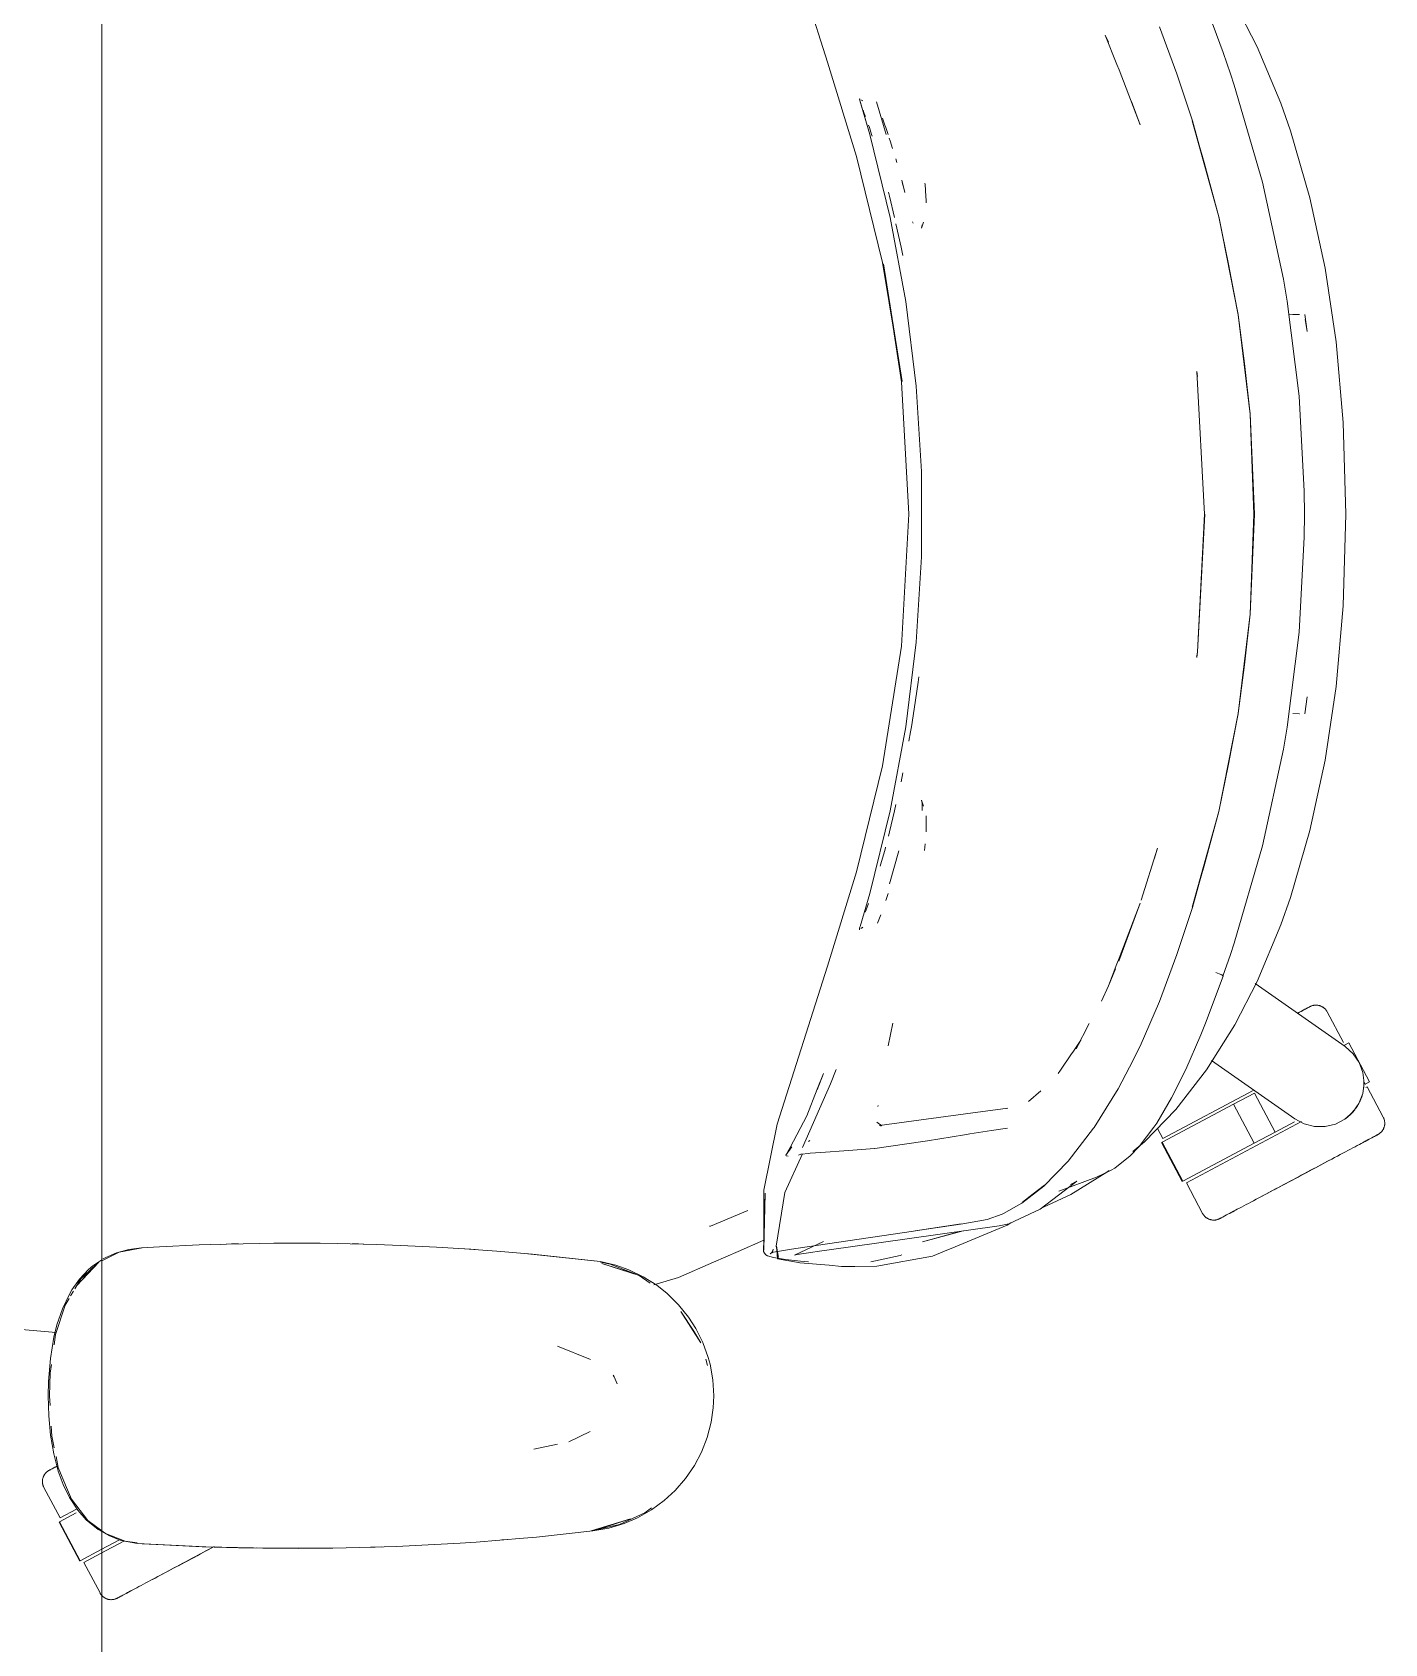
# Model space of a CAD drawing. Header units: millimetres. Extents: x 155927 to 326028, y -36033 to 97293.
# Drawn here: x 202203 to 202633, y 33171 to 33683 of the extents above; entities that cross this region are included whole.
import ezdxf

# ---------------------------------------------------------------- set-up
doc = ezdxf.new("R2010")
doc.units = ezdxf.units.MM
doc.header["$MEASUREMENT"] = 0
doc.layers.add('G-IMPT', color=8, linetype='CONTINUOUS', lineweight=9)
doc.layers.add('I-FURN', color=8, linetype='CONTINUOUS', lineweight=9)

msp = doc.modelspace()

# ---------------------------------------------------------------- linework, layer by layer
at = {"layer": 'G-IMPT'}
for p, q in [((202455.88, 33673.41), (202439.89, 33723.65)), ((202581.55, 33676.5), (202575.95, 33691.57)), ((202592.36, 33678.29), (202585.26, 33692.07)), ((202547.81, 33672.64), (202544.09, 33681.96)), ((202544.09, 33681.96), (202545.08, 33679.72)), ((202566.78, 33669.72), (202561.32, 33684.6)), ((202581.55, 33676.5), (202583.89, 33669.67)), ((202599.87, 33660.32), (202592.36, 33678.29)), ((202465.07, 33643.43), (202455.88, 33673.41)), ((202548.47, 33670.91), (202547.81, 33672.64)), ((202555.19, 33653.46), (202548.47, 33670.91)), ((202566.78, 33669.72), (202571.78, 33654.8)), ((202585.08, 33666.07), (202583.89, 33669.67)), ((202585.08, 33666.07), (202594.02, 33635.24)), ((202466.03, 33661.6), (202466.16, 33661.85)), ((202469.3, 33650.38), (202466.03, 33661.6)), ((202469.3, 33650.38), (202466.18, 33661.2)), ((202466.23, 33660.91), (202466.18, 33661.2)), ((202469.3, 33650.38), (202466.23, 33660.91)), ((202467.12, 33661.06), (202466.51, 33661.45)), ((202467.12, 33661.06), (202466.91, 33661.21)), ((202474.49, 33650.38), (202471.45, 33660.81)), ((202555.19, 33653.46), (202552.46, 33660.89)), ((202599.87, 33660.32), (202602.95, 33651.58)), ((202467.57, 33657.13), (202467.17, 33658.2)), ((202467.92, 33656.16), (202467.57, 33657.13)), ((202473.37, 33655.56), (202474.13, 33653.4)), ((202468.9, 33653.41), (202469.19, 33652.61)), ((202469.92, 33650.38), (202469.19, 33652.61)), ((202475.84, 33624.06), (202469.3, 33650.38)), ((202469.92, 33650.38), (202470.07, 33649.92)), ((202474.38, 33652.68), (202474.13, 33653.4)), ((202474.38, 33652.68), (202475.15, 33650.37)), ((202575.51, 33641.55), (202571.74, 33654.71)), ((202580.17, 33624.3), (202571.74, 33654.71)), ((202580.17, 33624.3), (202571.78, 33654.8)), ((202602.95, 33651.58), (202609.12, 33630.34)), ((202475.53, 33649.24), (202475.78, 33648.46)), ((202475.78, 33648.46), (202476.57, 33645.97)), ((202465.07, 33643.43), (202473.38, 33609.75)), ((202477.56, 33642.67), (202477.89, 33641.55)), ((202575.51, 33641.55), (202580.17, 33624.3)), ((202479.47, 33635.88), (202480.46, 33632.02)), ((202479.47, 33635.88), (202479.86, 33634.35)), ((202486.89, 33634.53), (202486.85, 33635.01)), ((202487.16, 33630.82), (202486.89, 33634.53)), ((202600.69, 33604.45), (202594.02, 33635.24)), ((202475.61, 33630.8), (202475.27, 33632.08)), ((202477.16, 33624.05), (202475.61, 33630.8)), ((202487.16, 33630.82), (202487.26, 33629.45)), ((202487.27, 33628.75), (202487.26, 33629.45)), ((202609.12, 33630.34), (202613.93, 33607.98)), ((202586.34, 33593.18), (202580.13, 33624.42)), ((202580.13, 33624.42), (202586.34, 33593.25)), ((202580.17, 33624.3), (202583.24, 33609.28)), ((202475.84, 33624.06), (202480.78, 33597.4)), ((202479.32, 33614.65), (202477.62, 33622.07)), ((202483.06, 33622.26), (202482.93, 33622.67)), ((202485.73, 33620.66), (202486.42, 33622.61)), ((202485.73, 33620.66), (202485.95, 33621.71)), ((202479.79, 33612.02), (202479.32, 33614.65)), ((202473.38, 33609.75), (202479.64, 33572.01)), ((202479.38, 33571.83), (202473.64, 33609.37)), ((202479.64, 33572.01), (202473.64, 33609.37)), ((202586.34, 33593.18), (202583.24, 33609.28)), ((202601.88, 33597.53), (202600.69, 33604.45)), ((202617.43, 33584.56), (202613.93, 33607.98)), ((202480.78, 33597.4), (202484.07, 33570.48)), ((202605.69, 33567.36), (202601.88, 33597.53)), ((202590.16, 33561.66), (202586.34, 33593.25)), ((202588.29, 33577.7), (202586.34, 33593.18)), ((202590.13, 33561.62), (202586.34, 33593.18)), ((202602.43, 33593.17), (202603.67, 33593.22)), ((202605.76, 33593.29), (202603.67, 33593.22)), ((202605.76, 33593.29), (202605.65, 33593.29)), ((202607.52, 33593.26), (202608.17, 33587.85)), ((202607.61, 33591.61), (202608.17, 33587.85)), ((202619.69, 33558.99), (202617.43, 33584.56)), ((202573.12, 33575.12), (202573.17, 33574.88)), ((202575.67, 33529.85), (202573.17, 33575.19)), ((202573.17, 33575.19), (202573.4, 33573.57)), ((202573.4, 33573.57), (202573.17, 33574.88)), ((202588.29, 33577.7), (202590.13, 33561.62)), ((202479.38, 33571.83), (202481.73, 33529.85)), ((202485.73, 33543.41), (202484.07, 33570.48)), ((202607.3, 33537.16), (202605.69, 33567.36)), ((202590.13, 33561.62), (202590.8, 33546.73)), ((202590.13, 33561.62), (202591.27, 33529.85)), ((202591.5, 33529.85), (202590.16, 33561.66)), ((202620.54, 33529.85), (202619.69, 33558.99)), ((202485.73, 33516.29), (202485.73, 33543.41)), ((202590.8, 33546.73), (202591.27, 33529.85)), ((202607.3, 33537.16), (202607.4, 33529.85)), ((202479.38, 33487.86), (202481.73, 33529.85)), ((202575.73, 33529.85), (202573.4, 33486.12)), ((202575.67, 33529.85), (202573.4, 33486.12)), ((202590.13, 33498.07), (202591.27, 33529.85)), ((202590.16, 33498.03), (202591.5, 33529.85)), ((202590.8, 33512.96), (202591.27, 33529.85)), ((202607.3, 33522.53), (202607.4, 33529.85)), ((202619.69, 33500.7), (202620.54, 33529.85)), ((202607.3, 33522.53), (202605.69, 33492.33)), ((202485.73, 33516.29), (202484.07, 33489.21)), ((202590.8, 33512.96), (202590.13, 33498.07)), ((202590.13, 33498.07), (202586.34, 33466.52)), ((202590.16, 33498.03), (202586.34, 33466.44)), ((202590.13, 33498.07), (202588.29, 33481.99)), ((202617.43, 33475.13), (202619.69, 33500.7)), ((202605.69, 33492.33), (202601.88, 33462.16)), ((202473.38, 33449.94), (202479.38, 33487.86)), ((202480.78, 33462.3), (202484.07, 33489.21)), ((202573.4, 33486.12), (202573.14, 33484.34)), ((202573.4, 33486.12), (202573.17, 33484.81)), ((202573.12, 33484.57), (202573.17, 33484.81)), ((202586.34, 33466.52), (202588.29, 33481.99)), ((202483.4, 33467.92), (202484.69, 33476.45)), ((202484.69, 33476.45), (202484.87, 33478.11)), ((202607.52, 33466.43), (202608.17, 33471.85)), ((202613.93, 33451.71), (202617.43, 33475.13)), ((202483.4, 33467.92), (202482.55, 33462.3)), ((202580.17, 33435.39), (202586.34, 33466.52)), ((202580.17, 33435.39), (202586.34, 33466.44)), ((202586.34, 33466.52), (202583.24, 33450.41)), ((202603.67, 33466.47), (202605.76, 33466.4)), ((202605.76, 33466.4), (202605.65, 33466.4)), ((202475.84, 33435.63), (202480.78, 33462.3)), ((202481.75, 33457.77), (202482.3, 33460.67)), ((202482.55, 33462.3), (202482.3, 33460.67)), ((202601.88, 33462.16), (202600.69, 33455.24)), ((202580.17, 33435.39), (202583.24, 33450.41)), ((202594.02, 33424.45), (202600.69, 33455.24)), ((202609.12, 33429.35), (202613.93, 33451.71)), ((202473.38, 33449.94), (202465.07, 33416.26)), ((202479.82, 33447.66), (202479.28, 33444.85)), ((202475.84, 33435.63), (202469.3, 33409.31)), ((202475.61, 33428.89), (202477.16, 33435.64)), ((202477.62, 33437.62), (202477.16, 33435.64)), ((202485.95, 33437.99), (202485.73, 33439.03)), ((202485.73, 33439.03), (202486.42, 33437.08)), ((202485.95, 33437.99), (202485.98, 33435.68)), ((202485.99, 33435.82), (202485.98, 33435.68)), ((202580.17, 33435.39), (202571.74, 33404.98)), ((202580.17, 33435.39), (202571.78, 33404.89)), ((202575.51, 33418.14), (202580.17, 33435.39)), ((202487.27, 33433.98), (202487.18, 33428.92)), ((202487.18, 33428.92), (202487.26, 33431.19)), ((202487.27, 33433.98), (202487.26, 33431.19)), ((202475.61, 33428.89), (202475.28, 33427.6)), ((202486.87, 33425.13), (202486.65, 33423.03)), ((202602.95, 33408.11), (202609.12, 33429.35)), ((202473.99, 33422.73), (202472.88, 33418.74)), ((202473.99, 33422.73), (202474.31, 33423.87)), ((202474.31, 33423.87), (202474.36, 33424.05)), ((202475.58, 33412.41), (202478.51, 33422.88)), ((202560.72, 33423.7), (202555.46, 33407.22)), ((202560.72, 33423.7), (202559.64, 33420.27)), ((202594.02, 33424.45), (202585.08, 33393.62)), ((202455.88, 33386.29), (202465.07, 33416.26)), ((202472.88, 33418.74), (202472.67, 33418.05)), ((202575.51, 33418.14), (202571.74, 33404.98)), ((202469.3, 33409.31), (202466.22, 33398.88)), ((202475.14, 33409.32), (202474.41, 33407.1)), ((202468.14, 33404.11), (202467.89, 33403.45)), ((202468.14, 33404.11), (202468.88, 33406.21)), ((202555.19, 33406.23), (202548.37, 33387.82)), ((202555.19, 33406.23), (202548.47, 33388.78)), ((202571.78, 33404.89), (202566.78, 33389.97)), ((202602.95, 33408.11), (202599.87, 33399.37)), ((202472.42, 33401.56), (202471.81, 33399.9)), ((202472.42, 33401.56), (202472.8, 33402.57)), ((202599.87, 33399.37), (202592.36, 33381.4)), ((202466.03, 33398.09), (202466.08, 33398.31)), ((202466.11, 33397.85), (202466.03, 33398.09)), ((202466.08, 33398.31), (202466.16, 33398.61)), ((202466.16, 33398.61), (202466.22, 33398.88)), ((202467.12, 33398.63), (202466.51, 33398.24)), ((202467.12, 33398.63), (202466.91, 33398.48)), ((202548.47, 33388.78), (202547.81, 33387.05)), ((202561.32, 33375.09), (202566.78, 33389.97)), ((202581.48, 33383.08), (202583.89, 33390.02)), ((202585.08, 33393.62), (202583.89, 33390.02)), ((202455.88, 33386.29), (202439.89, 33336.04)), ((202545.08, 33379.97), (202547.81, 33387.05)), ((202545.08, 33379.97), (202547.39, 33385.42)), ((202580.25, 33383.87), (202579.19, 33384.29)), ((202579.19, 33384.29), (202579.79, 33384.07)), ((202580.25, 33383.87), (202579.79, 33384.07)), ((202580.25, 33383.87), (202580.9, 33383.59)), ((202580.25, 33383.87), (202581.08, 33383.49)), ((202542.89, 33375.13), (202545.08, 33379.97)), ((202575.95, 33368.12), (202581.52, 33383.09)), ((202580.9, 33383.59), (202581.08, 33383.49)), ((202581.48, 33383.22), (202581.08, 33383.49)), ((202581.08, 33383.49), (202581.47, 33383.26)), ((202581.48, 33383.22), (202581.47, 33383.26)), ((202581.52, 33383.09), (202581.48, 33383.22)), ((202581.48, 33383.22), (202581.48, 33383.08)), ((202585.26, 33367.62), (202592.36, 33381.4)), ((202561.32, 33375.09), (202555.14, 33360.87)), ((202476.61, 33368.17), (202475.19, 33360.92)), ((202539.02, 33368.08), (202534.83, 33359.98)), ((202569.69, 33353.48), (202574.47, 33364.44)), ((202574.47, 33364.44), (202575.95, 33368.12)), ((202576.29, 33353.33), (202585.26, 33367.62)), ((202533.38, 33358.42), (202529.89, 33353.28)), ((202533.78, 33359), (202533.38, 33358.42)), ((202536.33, 33362.75), (202533.78, 33359)), ((202536.33, 33362.75), (202534.83, 33359.98)), ((202551.75, 33354.14), (202555.14, 33360.87)), ((202458.61, 33353.45), (202456.87, 33348.87)), ((202529.89, 33353.28), (202529.14, 33352.18)), ((202551.75, 33354.14), (202548.18, 33347.35)), ((202569.69, 33353.48), (202565.17, 33344.43)), ((202569.47, 33353.04), (202565.17, 33344.43)), ((202569.69, 33353.48), (202565.47, 33345.03)), ((202576.29, 33353.33), (202566.48, 33340.73)), ((202569.47, 33353.04), (202569.69, 33353.48)), ((202456.87, 33348.87), (202447.95, 33328.71)), ((202452.57, 33347.23), (202454.59, 33352.13)), ((202454.59, 33352.13), (202452.57, 33347.02)), ((202452.57, 33347.02), (202453.97, 33350.56)), ((202449.32, 33338.76), (202452.57, 33347.23)), ((202523.61, 33346.65), (202519.71, 33343.31)), ((202544.41, 33341.12), (202548.18, 33347.35)), ((202565.17, 33344.43), (202560.43, 33336.43)), ((202565.17, 33344.43), (202565.47, 33345.03)), ((202449.32, 33338.76), (202444.04, 33328.65)), ((202471.93, 33341.7), (202471.97, 33342.05)), ((202499.76, 33339.37), (202472.43, 33335.64)), ((202499.76, 33339.37), (202513.12, 33341.15)), ((202513.12, 33341.15), (202512.64, 33341.01)), ((202544.41, 33341.12), (202540.53, 33335.02)), ((202556.53, 33330.43), (202566.48, 33340.73)), ((202439.89, 33336.04), (202435.7, 33315.09)), ((202471.57, 33336.75), (202473.14, 33335.51)), ((202472.43, 33335.64), (202472.69, 33335.59)), ((202472.92, 33335.55), (202472.69, 33335.59)), ((202487.68, 33330.83), (202499.45, 33332.69)), ((202501.11, 33332.96), (202499.45, 33332.69)), ((202507.95, 33334.02), (202501.11, 33332.96)), ((202507.95, 33334.02), (202513.02, 33334.76)), ((202532.34, 33324.33), (202540.36, 33334.77)), ((202540.36, 33334.77), (202540.53, 33335.02)), ((202554.86, 33329.01), (202559.57, 33335.14)), ((202559.57, 33335.14), (202560.43, 33336.43)), ((202442.69, 33326.2), (202444.53, 33328.9)), ((202442.69, 33326.2), (202444.04, 33328.65)), ((202450.32, 33330.88), (202449.89, 33330.61)), ((202453.75, 33327.11), (202462.59, 33327.74)), ((202470.83, 33328.36), (202462.59, 33327.74)), ((202470.91, 33328.37), (202470.83, 33328.36)), ((202470.91, 33328.37), (202486.13, 33330.58)), ((202486.13, 33330.58), (202487.68, 33330.83)), ((202554.86, 33329.01), (202551.96, 33325.99)), ((202552.85, 33327.43), (202556.53, 33330.43)), ((202442.33, 33314.39), (202447.91, 33326.68)), ((202442.69, 33326.2), (202442.66, 33326.36)), ((202442.72, 33326.07), (202442.69, 33326.2)), ((202443.41, 33325.92), (202442.72, 33326.07)), ((202446.67, 33326.23), (202447.44, 33326.51)), ((202447.51, 33326.53), (202447.44, 33326.51)), ((202449.97, 33326.81), (202447.51, 33326.53)), ((202449.97, 33326.81), (202450.34, 33326.86)), ((202453.75, 33327.11), (202450.34, 33326.86)), ((202524.61, 33316.43), (202532.34, 33324.33)), ((202547.1, 33322.13), (202551.96, 33325.99)), ((202535.05, 33317.99), (202523.39, 33309.07)), ((202529.39, 33314.76), (202541.3, 33319.27)), ((202535.05, 33317.99), (202533.09, 33316.87)), ((202544.6, 33320.82), (202533.16, 33313.7)), ((202543.52, 33320.34), (202541.3, 33319.27)), ((202545.96, 33321.51), (202543.52, 33320.34)), ((202544.6, 33320.82), (202545.37, 33321.32)), ((202545.96, 33321.51), (202547.1, 33322.13)), ((202436.14, 33314.2), (202435.56, 33295.76)), ((202435.7, 33315.09), (202435.66, 33296.22)), ((202436.14, 33314.2), (202435.66, 33296.22)), ((202442.33, 33314.39), (202439.61, 33297.34)), ((202524.61, 33316.43), (202517.64, 33311.01)), ((202517.87, 33311.34), (202524.82, 33316.74)), ((202517.87, 33311.34), (202521.24, 33313.93)), ((202524.82, 33316.74), (202521.24, 33313.93)), ((202533.16, 33313.7), (202524.53, 33309.72)), ((202430.56, 33308.66), (202418.7, 33303.73)), ((202511.38, 33307.51), (202506.59, 33305.76)), ((202511.38, 33307.51), (202511.81, 33307.72)), ((202517.64, 33311.01), (202511.81, 33307.72)), ((202523.39, 33309.07), (202516.82, 33306.01)), ((202418.43, 33303.63), (202418.7, 33303.73)), ((202483.16, 33302.06), (202452.28, 33297.51)), ((202463.25, 33297.12), (202510.46, 33303.79)), ((202483.16, 33302.06), (202498.35, 33304.39)), ((202483.76, 33302.16), (202498.92, 33304.46)), ((202483.76, 33302.16), (202498.35, 33304.39)), ((202486.04, 33298.67), (202498.99, 33302.17)), ((202486.04, 33298.67), (202497.93, 33302.02)), ((202512.9, 33303.95), (202496.45, 33297.16)), ((202506.59, 33305.76), (202498.92, 33304.46)), ((202510.46, 33303.79), (202513.45, 33304.44)), ((202514.07, 33304.73), (202512.9, 33303.95)), ((202516.82, 33306.01), (202513.45, 33304.44)), ((202230.96, 33295.44), (202238.31, 33296.81)), ((202238.08, 33296.81), (202234.07, 33296.31)), ((202243.75, 33297.09), (202238.08, 33296.81)), ((202243.75, 33297.09), (202256.31, 33297.71)), ((202259.85, 33297.83), (202256.31, 33297.71)), ((202275.52, 33298.21), (202259.85, 33297.83)), ((202263.25, 33297.89), (202266.58, 33298.03)), ((202268.8, 33298.04), (202266.58, 33298.03)), ((202275.52, 33298.21), (202280.03, 33298.26)), ((202280.03, 33298.26), (202294.75, 33298.26)), ((202300.22, 33298.18), (202294.75, 33298.26)), ((202300.22, 33298.18), (202312.52, 33297.89)), ((202306.99, 33298.05), (202304.92, 33298.05)), ((202308.65, 33297.97), (202306.99, 33298.05)), ((202320.4, 33297.59), (202312.52, 33297.89)), ((202320.4, 33297.59), (202331.71, 33297.06)), ((202340.58, 33296.49), (202331.71, 33297.06)), ((202427.49, 33295.63), (202435.66, 33299.19)), ((202440.3, 33293.76), (202439.61, 33297.34)), ((202440.3, 33293.76), (202439.68, 33297.3)), ((202439.68, 33297.3), (202440.06, 33293.35)), ((202452.28, 33297.51), (202444.43, 33296.4)), ((202454.59, 33298.85), (202445.4, 33294.49)), ((202463.25, 33297.12), (202452.58, 33295.68)), ((202496.45, 33297.16), (202493.08, 33295.77)), ((202217.56, 33284.84), (202224.47, 33292.23)), ((202218.76, 33286.93), (202224.47, 33292.23)), ((202224.47, 33292.23), (202222.05, 33290)), ((202225.43, 33293.01), (202222.57, 33291.05)), ((202226.7, 33293.34), (202225.43, 33292.71)), ((202225.79, 33293.26), (202230.12, 33295.24)), ((202226.7, 33293.34), (202230.96, 33295.44)), ((202234.07, 33296.31), (202230.12, 33295.24)), ((202340.58, 33296.49), (202350.87, 33295.77)), ((202342.62, 33296.36), (202340.72, 33296.45)), ((202342.62, 33296.36), (202344.04, 33296.22)), ((202362.26, 33294.78), (202350.87, 33295.77)), ((202383.7, 33292.43), (202360.75, 33294.88)), ((202360.75, 33294.88), (202380.88, 33292.76)), ((202383.7, 33292.43), (202362.26, 33294.78)), ((202383.7, 33292.43), (202380.88, 33292.76)), ((202383.7, 33292.43), (202388.66, 33291.27)), ((202383.78, 33292.21), (202386.83, 33291.63)), ((202396.05, 33288.03), (202384.2, 33291.84)), ((202393.35, 33288.93), (202384.2, 33291.84)), ((202386.83, 33291.63), (202395.01, 33288.43)), ((202408.54, 33287.35), (202419.66, 33292.21)), ((202419.66, 33292.21), (202427.49, 33295.63)), ((202435.53, 33295.64), (202435.72, 33296.5)), ((202435.53, 33295.64), (202435.92, 33295.07)), ((202435.56, 33295.76), (202435.66, 33296.22)), ((202435.66, 33296.22), (202435.69, 33296.39)), ((202435.72, 33296.5), (202435.69, 33296.39)), ((202436.3, 33294.57), (202435.92, 33295.07)), ((202436.3, 33294.57), (202436.83, 33294.25)), ((202438.7, 33293.7), (202436.83, 33294.25)), ((202438.78, 33295.46), (202437.68, 33294.9)), ((202438.19, 33295.29), (202437.68, 33294.9)), ((202438.16, 33295.29), (202444.43, 33296.4)), ((202438.78, 33295.46), (202438.16, 33295.29)), ((202438.51, 33295.83), (202438.19, 33295.29)), ((202438.51, 33295.83), (202438.59, 33296.33)), ((202441.97, 33293.17), (202438.7, 33293.7)), ((202442.39, 33292.91), (202440.06, 33293.35)), ((202441.97, 33293.17), (202442.59, 33293.09)), ((202442.39, 33292.91), (202446.64, 33292.1)), ((202447.28, 33292.57), (202442.59, 33293.09)), ((202445.4, 33294.49), (202446.26, 33294.63)), ((202446.26, 33294.63), (202451.29, 33295.46)), ((202447.11, 33292.05), (202446.64, 33292.1)), ((202456.43, 33291.25), (202447.11, 33292.05)), ((202447.28, 33292.57), (202449.87, 33292.36)), ((202451.29, 33295.46), (202452.58, 33295.68)), ((202469.66, 33292.35), (202478.97, 33294.39)), ((202471.52, 33290.94), (202489.22, 33294.17)), ((202478.97, 33294.39), (202479.54, 33294.54)), ((202489.22, 33294.17), (202493.08, 33295.77)), ((202218.39, 33286.87), (202215.94, 33283.42)), ((202216.87, 33283.78), (202218.76, 33286.93)), ((202221.25, 33289.92), (202218.39, 33286.87)), ((202219.47, 33287.03), (202222.05, 33290)), ((202221.25, 33289.92), (202222.57, 33291.05)), ((202392.8, 33289.82), (202388.66, 33291.27)), ((202397.38, 33287.63), (202392.8, 33289.82)), ((202396.05, 33288.03), (202393.35, 33288.93)), ((202396.05, 33288.03), (202399.63, 33285.61)), ((202397.38, 33287.63), (202401.7, 33284.9)), ((202408.54, 33287.35), (202400.72, 33285.09)), ((202456.43, 33291.25), (202460.39, 33290.91)), ((202460.39, 33290.91), (202464.56, 33290.91)), ((202471.52, 33290.94), (202464.56, 33290.91)), ((202212.93, 33277.41), (202215.14, 33282.05)), ((202215.14, 33282.05), (202215.94, 33283.42)), ((202215.54, 33281.55), (202216.4, 33282.99)), ((202217.56, 33284.84), (202218.84, 33286.31)), ((202405.01, 33282.28), (202401.7, 33284.9)), ((202408.61, 33278.73), (202405.01, 33282.28)), ((202210.76, 33269.23), (202213.79, 33278.63)), ((202211.19, 33272.32), (202212.93, 33277.41)), ((202213.79, 33278.63), (202215.04, 33280.72)), ((202408.61, 33278.73), (202411.8, 33274.76)), ((202415.66, 33266.6), (202409.34, 33276.55)), ((202413.5, 33270.28), (202409.34, 33276.55)), ((202210.9, 33269.86), (202195.02, 33271.3)), ((202211.19, 33272.32), (202210.21, 33268.39)), ((202414.07, 33271.21), (202411.8, 33274.76)), ((202416.31, 33266.7), (202414.07, 33271.21)), ((202210.21, 33268.39), (202209.1, 33261.63)), ((202210.3, 33265.94), (202210.76, 33269.23)), ((202415.66, 33266.6), (202413.5, 33270.28)), ((202416.31, 33266.7), (202418.02, 33261.93)), ((202208.52, 33254.32), (202209.1, 33261.63)), ((202370.18, 33265.53), (202380.61, 33261.38)), ((202417.22, 33261.49), (202417.84, 33259.46)), ((202418.59, 33259.8), (202418.02, 33261.93)), ((202209.04, 33256.98), (202208.81, 33249.81)), ((202209.04, 33256.98), (202209.43, 33259.76)), ((202388.13, 33255.86), (202387.84, 33256.31)), ((202389.15, 33253.64), (202388.13, 33255.86)), ((202419.47, 33254.85), (202418.59, 33259.8)), ((202208.52, 33254.32), (202208.43, 33249.81)), ((202419.76, 33249.81), (202419.47, 33254.85)), ((202208.43, 33249.81), (202208.61, 33243.47)), ((202209, 33246.7), (202208.81, 33249.81)), ((202418.94, 33241.45), (202419.59, 33245.96)), ((202419.76, 33249.81), (202419.59, 33245.96)), ((202209.18, 33237.32), (202208.61, 33243.47)), ((202418.94, 33241.45), (202417.68, 33236.58)), ((202209.18, 33237.32), (202210.18, 33231.39)), ((202209.59, 33236.98), (202209.4, 33240.19)), ((202210.36, 33233.23), (202209.59, 33236.98)), ((202380.51, 33238.43), (202373.73, 33235.17)), ((202415.85, 33231.87), (202417.68, 33236.58)), ((202211.61, 33225.91), (202210.18, 33231.39)), ((202211.63, 33227.02), (202210.92, 33230.49)), ((202362.68, 33232.83), (202370.12, 33234.4)), ((202413.66, 33227.71), (202415.85, 33231.87)), ((202211.61, 33225.91), (202213.19, 33221.58)), ((202211.63, 33227.02), (202213.96, 33221.4)), ((202413.66, 33227.71), (202410.83, 33223.54)), ((202215.18, 33217.5), (202213.19, 33221.58)), ((202215.8, 33217.01), (202213.96, 33221.4)), ((202410.83, 33223.54), (202407.5, 33219.71)), ((202215.18, 33217.5), (202217.83, 33213.45)), ((202221.02, 33210.22), (202215.8, 33217.01)), ((202404.07, 33216.54), (202399.98, 33213.54)), ((202404.07, 33216.54), (202407.5, 33219.71)), ((202217.83, 33213.45), (202220.5, 33210.42)), ((202224.24, 33207.34), (202220.5, 33210.42)), ((202225.43, 33206.95), (202221.02, 33210.22)), ((202380.88, 33206.86), (202393.35, 33210.69)), ((202393.35, 33210.69), (202384.2, 33207.78)), ((202389.85, 33208.9), (202397.92, 33212.64)), ((202395.54, 33211.03), (202391.3, 33209.22)), ((202395.54, 33211.03), (202399.98, 33213.54)), ((202400.03, 33214.24), (202397.92, 33212.64)), ((202225.43, 33206.66), (202224.24, 33207.34)), ((202226.64, 33206.05), (202225.43, 33206.95)), ((202227.67, 33205.38), (202225.43, 33206.66)), ((202232.84, 33203.64), (202226.64, 33206.05)), ((202227.67, 33205.38), (202231.31, 33203.99)), ((202344.28, 33203.36), (202359.34, 33204.61)), ((202359.34, 33204.61), (202363.47, 33204.95)), ((202363.47, 33204.95), (202381.4, 33206.86)), ((202380.88, 33206.86), (202384.2, 33207.78)), ((202381.4, 33206.86), (202386.44, 33207.75)), ((202389.85, 33208.9), (202381.45, 33206.99)), ((202391.3, 33209.22), (202386.44, 33207.75)), ((202232.66, 33203.62), (202231.31, 33203.99)), ((202232.66, 33203.62), (202235.05, 33203.18)), ((202232.84, 33203.64), (202236.68, 33203.06)), ((202236.7, 33202.92), (202235.05, 33203.18)), ((202257.28, 33201.87), (202236.7, 33202.92)), ((202258.48, 33201.84), (202236.7, 33202.92)), ((202236.7, 33202.92), (202238.31, 33202.81)), ((202258.48, 33201.84), (202238.31, 33202.81)), ((202278.67, 33201.37), (202257.28, 33201.87)), ((202268.84, 33201.53), (202257.28, 33201.87)), ((202257.28, 33201.87), (202258.48, 33201.84)), ((202278.67, 33201.37), (202258.48, 33201.84)), ((202298.86, 33201.42), (202268.84, 33201.53)), ((202278.67, 33201.37), (202268.84, 33201.53)), ((202268.84, 33201.53), (202288.06, 33201.33)), ((202276.63, 33201.39), (202274.72, 33201.46)), ((202278.67, 33201.41), (202276.63, 33201.39)), ((202298.86, 33201.42), (202278.67, 33201.37)), ((202298.86, 33201.42), (202288.06, 33201.33)), ((202298.86, 33201.42), (202307.27, 33201.58)), ((202319.03, 33201.97), (202307.27, 33201.58)), ((202312.21, 33201.72), (202310.72, 33201.71)), ((202314.15, 33201.83), (202312.21, 33201.72)), ((202319.03, 33201.97), (202325.06, 33202.22)), ((202339.2, 33203.03), (202325.06, 33202.22)), ((202344.28, 33203.36), (202339.2, 33203.03)), ((202352.47, 33204.01), (202354.14, 33204.18))]:
    msp.add_line(p, q, dxfattribs=at)
at = {"layer": 'I-FURN'}
for p, q in [((202225.43, 32807.61), (202225.43, 34207.61)), ((202225.43, 34207.61), (202225.43, 32807.61)), ((202591.73, 33380.72), (202620.32, 33360.71)), ((202609.05, 33373.38), (202608.95, 33373.32)), ((202609, 33373.35), (202609.08, 33373.39)), ((202609.11, 33373.41), (202609.05, 33373.38)), ((202609.08, 33373.39), (202609.12, 33373.42)), ((202609.13, 33373.42), (202609.11, 33373.41)), ((202609.12, 33373.42), (202609.13, 33373.42)), ((202609.13, 33373.42), (202609.27, 33373.49)), ((202609.27, 33373.49), (202609.42, 33373.56)), ((202609.42, 33373.56), (202609.57, 33373.62)), ((202609.57, 33373.62), (202609.72, 33373.68)), ((202609.72, 33373.68), (202609.87, 33373.72)), ((202609.87, 33373.72), (202610.03, 33373.77)), ((202610.03, 33373.77), (202610.19, 33373.8)), ((202610.19, 33373.8), (202610.35, 33373.83)), ((202610.35, 33373.83), (202610.5, 33373.86)), ((202610.5, 33373.86), (202610.66, 33373.88)), ((202610.66, 33373.88), (202610.83, 33373.89)), ((202610.83, 33373.89), (202610.99, 33373.89)), ((202610.99, 33373.89), (202611.15, 33373.89)), ((202611.15, 33373.89), (202611.31, 33373.88)), ((202611.31, 33373.88), (202611.47, 33373.87)), ((202611.47, 33373.87), (202611.63, 33373.85)), ((202611.63, 33373.85), (202611.79, 33373.82)), ((202611.79, 33373.82), (202611.95, 33373.78)), ((202611.95, 33373.78), (202612.1, 33373.74)), ((202612.1, 33373.74), (202612.26, 33373.7)), ((202612.26, 33373.7), (202612.41, 33373.64)), ((202612.41, 33373.64), (202612.56, 33373.59)), ((202612.56, 33373.59), (202612.71, 33373.52)), ((202612.71, 33373.52), (202612.85, 33373.45)), ((202612.85, 33373.45), (202612.99, 33373.38)), ((202612.99, 33373.38), (202613.13, 33373.29)), ((202605, 33371.22), (202605.53, 33371.51)), ((202605.81, 33371.65), (202605.29, 33371.38)), ((202605.53, 33371.51), (202606.03, 33371.77)), ((202606.29, 33371.91), (202605.81, 33371.65)), ((202606.03, 33371.77), (202606.5, 33372.02)), ((202606.74, 33372.15), (202606.29, 33371.91)), ((202606.5, 33372.02), (202606.93, 33372.25)), ((202607.15, 33372.36), (202606.74, 33372.15)), ((202606.93, 33372.25), (202607.32, 33372.46)), ((202607.52, 33372.56), (202607.15, 33372.36)), ((202607.32, 33372.46), (202607.68, 33372.65)), ((202607.85, 33372.74), (202607.52, 33372.56)), ((202607.68, 33372.65), (202608, 33372.82)), ((202608.15, 33372.9), (202607.85, 33372.74)), ((202608, 33372.82), (202608.27, 33372.96)), ((202608.41, 33373.04), (202608.15, 33372.9)), ((202608.27, 33372.96), (202608.52, 33373.09)), ((202608.63, 33373.15), (202608.41, 33373.04)), ((202608.52, 33373.09), (202608.72, 33373.2)), ((202608.81, 33373.25), (202608.63, 33373.15)), ((202608.72, 33373.2), (202608.88, 33373.29)), ((202608.95, 33373.32), (202608.81, 33373.25)), ((202608.88, 33373.29), (202609, 33373.35)), ((202613.13, 33373.29), (202613.27, 33373.21)), ((202613.27, 33373.21), (202613.4, 33373.11)), ((202613.4, 33373.11), (202613.53, 33373.02)), ((202613.53, 33373.02), (202613.65, 33372.91)), ((202613.65, 33372.91), (202613.77, 33372.81)), ((202613.77, 33372.81), (202613.89, 33372.69)), ((202613.89, 33372.69), (202614, 33372.58)), ((202614, 33372.58), (202614.11, 33372.46)), ((202614.11, 33372.46), (202614.21, 33372.33)), ((202614.21, 33372.33), (202614.3, 33372.2)), ((202614.3, 33372.2), (202614.39, 33372.07)), ((202614.39, 33372.07), (202614.48, 33371.93)), ((202614.48, 33371.93), (202614.56, 33371.79)), ((202614.56, 33371.79), (202614.58, 33371.75)), ((202619.73, 33362.07), (202614.58, 33371.75)), ((202620.09, 33361.12), (202621.48, 33361.86)), ((202620.17, 33361.17), (202620.09, 33361.12)), ((202620.32, 33360.71), (202622.83, 33358.45)), ((202628.05, 33349.5), (202621.48, 33361.86)), ((202622.83, 33358.45), (202624.73, 33355.66)), ((202604.27, 33337.78), (202577.84, 33356.29)), ((202624.73, 33355.66), (202625.9, 33352.5)), ((202626.29, 33349.15), (202625.86, 33345.8)), ((202625.9, 33352.5), (202626.29, 33349.15)), ((202626.26, 33349.52), (202626.66, 33348.76)), ((202628.05, 33349.5), (202626.66, 33348.76)), ((202626.66, 33348.76), (202626.74, 33348.81)), ((202626.87, 33347.74), (202627.24, 33347.94)), ((202632.39, 33338.25), (202627.24, 33347.94)), ((202562.34, 33331.55), (202591.03, 33346.81)), ((202584.86, 33342.4), (202591.5, 33345.93)), ((202598.08, 33333.57), (202591.5, 33345.93)), ((202624.64, 33342.66), (202622.71, 33339.89)), ((202625.86, 33345.8), (202624.64, 33342.66)), ((202562.15, 33330.32), (202584.86, 33342.4)), ((202591.44, 33330.03), (202584.86, 33342.4)), ((202607.25, 33336.19), (202604.27, 33337.78)), ((202620.17, 33337.67), (202617.17, 33336.13)), ((202622.71, 33339.89), (202620.17, 33337.67)), ((202620.45, 33337.88), (202621.87, 33339.03)), ((202621.87, 33339.03), (202624.16, 33341.82)), ((202632.39, 33338.25), (202632.46, 33338.11)), ((202632.46, 33338.11), (202632.53, 33337.96)), ((202632.53, 33337.96), (202632.59, 33337.81)), ((202632.59, 33337.81), (202632.65, 33337.66)), ((202632.65, 33337.66), (202632.7, 33337.51)), ((202560.66, 33334.71), (202562.34, 33331.55)), ((202569.85, 33317.42), (202606.46, 33336.89)), ((202598.08, 33333.57), (202591.44, 33330.03)), ((202604.21, 33336.83), (202598.08, 33333.57)), ((202610.52, 33335.36), (202607.25, 33336.19)), ((202613.89, 33335.34), (202610.52, 33335.36)), ((202617.17, 33336.13), (202613.89, 33335.34)), ((202630, 33332.42), (202629.75, 33332.28)), ((202629.87, 33332.35), (202630.11, 33332.48)), ((202630.22, 33332.54), (202630, 33332.42)), ((202630.11, 33332.48), (202630.31, 33332.58)), ((202630.4, 33332.63), (202630.22, 33332.54)), ((202630.31, 33332.58), (202630.47, 33332.67)), ((202630.54, 33332.71), (202630.4, 33332.63)), ((202630.47, 33332.67), (202630.6, 33332.73)), ((202630.64, 33332.76), (202630.54, 33332.71)), ((202630.6, 33332.73), (202630.68, 33332.78)), ((202630.71, 33332.79), (202630.64, 33332.76)), ((202630.68, 33332.78), (202630.72, 33332.8)), ((202630.73, 33332.8), (202630.71, 33332.79)), ((202630.72, 33332.8), (202630.73, 33332.8)), ((202630.76, 33332.82), (202630.73, 33332.8)), ((202630.9, 33332.9), (202630.76, 33332.82)), ((202631.04, 33332.99), (202630.9, 33332.9)), ((202631.17, 33333.08), (202631.04, 33332.99)), ((202631.3, 33333.18), (202631.17, 33333.08)), ((202631.43, 33333.28), (202631.3, 33333.18)), ((202631.55, 33333.38), (202631.43, 33333.28)), ((202631.67, 33333.5), (202631.55, 33333.38)), ((202631.78, 33333.61), (202631.67, 33333.5)), ((202631.89, 33333.73), (202631.78, 33333.61)), ((202631.99, 33333.86), (202631.89, 33333.73)), ((202632.09, 33333.98), (202631.99, 33333.86)), ((202632.18, 33334.12), (202632.09, 33333.98)), ((202632.27, 33334.25), (202632.18, 33334.12)), ((202632.35, 33334.39), (202632.27, 33334.25)), ((202632.42, 33334.53), (202632.35, 33334.39)), ((202632.49, 33334.68), (202632.42, 33334.53)), ((202632.56, 33334.83), (202632.49, 33334.68)), ((202632.62, 33334.98), (202632.56, 33334.83)), ((202632.67, 33335.13), (202632.62, 33334.98)), ((202632.72, 33335.28), (202632.67, 33335.13)), ((202632.7, 33337.51), (202632.74, 33337.35)), ((202632.76, 33335.44), (202632.72, 33335.28)), ((202632.74, 33337.35), (202632.78, 33337.2)), ((202632.79, 33335.6), (202632.76, 33335.44)), ((202632.78, 33337.2), (202632.81, 33337.04)), ((202632.82, 33335.75), (202632.79, 33335.6)), ((202632.81, 33337.04), (202632.83, 33336.88)), ((202632.84, 33335.91), (202632.82, 33335.75)), ((202632.83, 33336.88), (202632.85, 33336.72)), ((202632.85, 33336.08), (202632.84, 33335.91)), ((202632.85, 33336.72), (202632.86, 33336.56)), ((202632.86, 33336.24), (202632.85, 33336.08)), ((202632.86, 33336.56), (202632.86, 33336.4)), ((202632.86, 33336.4), (202632.86, 33336.24)), ((202561.98, 33330.23), (202568.56, 33317.87)), ((202568.73, 33317.96), (202562.15, 33330.32)), ((202591.44, 33330.03), (202568.73, 33317.96)), ((202619.56, 33326.87), (202620.38, 33327.3)), ((202620.38, 33327.3), (202621.18, 33327.73)), ((202621.18, 33327.73), (202621.96, 33328.14)), ((202621.96, 33328.14), (202622.71, 33328.54)), ((202622.71, 33328.54), (202623.43, 33328.92)), ((202623.43, 33328.92), (202624.12, 33329.29)), ((202624.12, 33329.29), (202624.79, 33329.65)), ((202624.79, 33329.65), (202625.42, 33329.98)), ((202625.42, 33329.98), (202626.02, 33330.3)), ((202626.33, 33330.47), (202625.75, 33330.16)), ((202626.02, 33330.3), (202626.59, 33330.61)), ((202626.89, 33330.76), (202626.33, 33330.47)), ((202626.59, 33330.61), (202627.13, 33330.89)), ((202627.4, 33331.04), (202626.89, 33330.76)), ((202627.13, 33330.89), (202627.63, 33331.16)), ((202627.88, 33331.29), (202627.4, 33331.04)), ((202627.63, 33331.16), (202628.09, 33331.4)), ((202628.33, 33331.53), (202627.88, 33331.29)), ((202628.09, 33331.4), (202628.52, 33331.63)), ((202628.74, 33331.75), (202628.33, 33331.53)), ((202628.52, 33331.63), (202628.92, 33331.84)), ((202629.11, 33331.95), (202628.74, 33331.75)), ((202628.92, 33331.84), (202629.27, 33332.03)), ((202629.45, 33332.13), (202629.11, 33331.95)), ((202629.27, 33332.03), (202629.59, 33332.2)), ((202629.75, 33332.28), (202629.45, 33332.13)), ((202629.59, 33332.2), (202629.87, 33332.35)), ((202610.85, 33322.23), (202609.86, 33321.71)), ((202610.32, 33321.95), (202611.3, 33322.47)), ((202611.83, 33322.76), (202610.85, 33322.23)), ((202611.3, 33322.47), (202612.27, 33322.99)), ((202612.8, 33323.27), (202611.83, 33322.76)), ((202612.27, 33322.99), (202613.24, 33323.51)), ((202613.75, 33323.78), (202612.8, 33323.27)), ((202613.24, 33323.51), (202614.19, 33324.01)), ((202614.7, 33324.28), (202613.75, 33323.78)), ((202614.19, 33324.01), (202615.13, 33324.51)), ((202615.63, 33324.78), (202614.7, 33324.28)), ((202615.13, 33324.51), (202616.05, 33325)), ((202616.54, 33325.26), (202615.63, 33324.78)), ((202616.05, 33325), (202616.95, 33325.48)), ((202616.95, 33325.48), (202617.84, 33325.95)), ((202617.84, 33325.95), (202618.71, 33326.42)), ((202618.71, 33326.42), (202619.56, 33326.87)), ((202569.85, 33317.42), (202575, 33307.74)), ((202600.33, 33316.64), (202601.32, 33317.17)), ((202601.85, 33317.45), (202600.86, 33316.92)), ((202601.32, 33317.17), (202602.31, 33317.69)), ((202602.85, 33317.98), (202601.85, 33317.45)), ((202602.31, 33317.69), (202603.31, 33318.23)), ((202603.85, 33318.51), (202602.85, 33317.98)), ((202603.31, 33318.23), (202604.31, 33318.76)), ((202604.85, 33319.05), (202603.85, 33318.51)), ((202604.31, 33318.76), (202605.32, 33319.29)), ((202605.86, 33319.58), (202604.85, 33319.05)), ((202605.32, 33319.29), (202606.32, 33319.83)), ((202606.86, 33320.12), (202605.86, 33319.58)), ((202606.32, 33319.83), (202607.33, 33320.36)), ((202607.87, 33320.65), (202606.86, 33320.12)), ((202607.33, 33320.36), (202608.33, 33320.89)), ((202608.87, 33321.18), (202607.87, 33320.65)), ((202608.33, 33320.89), (202609.32, 33321.42)), ((202609.86, 33321.71), (202608.87, 33321.18)), ((202609.32, 33321.42), (202610.32, 33321.95)), ((202591.17, 33311.77), (202592.01, 33312.22)), ((202592.47, 33312.46), (202591.62, 33312.01)), ((202592.01, 33312.22), (202592.86, 33312.67)), ((202593.33, 33312.92), (202592.47, 33312.46)), ((202592.86, 33312.67), (202593.74, 33313.14)), ((202594.22, 33313.39), (202593.33, 33312.92)), ((202593.74, 33313.14), (202594.64, 33313.61)), ((202595.13, 33313.88), (202594.22, 33313.39)), ((202594.64, 33313.61), (202595.55, 33314.1)), ((202596.05, 33314.37), (202595.13, 33313.88)), ((202595.55, 33314.1), (202596.48, 33314.59)), ((202596.99, 33314.86), (202596.05, 33314.37)), ((202596.48, 33314.59), (202597.42, 33315.1)), ((202597.94, 33315.37), (202596.99, 33314.86)), ((202597.42, 33315.1), (202598.38, 33315.61)), ((202598.9, 33315.88), (202597.94, 33315.37)), ((202598.38, 33315.61), (202599.35, 33316.12)), ((202599.88, 33316.4), (202598.9, 33315.88)), ((202599.35, 33316.12), (202600.33, 33316.64)), ((202600.86, 33316.92), (202599.88, 33316.4)), ((202575.02, 33307.7), (202575, 33307.74)), ((202575.1, 33307.56), (202575.02, 33307.7)), ((202575.19, 33307.42), (202575.1, 33307.56)), ((202575.28, 33307.29), (202575.19, 33307.42)), ((202575.37, 33307.16), (202575.28, 33307.29)), ((202575.47, 33307.04), (202575.37, 33307.16)), ((202575.58, 33306.91), (202575.47, 33307.04)), ((202575.69, 33306.8), (202575.58, 33306.91)), ((202581.9, 33306.84), (202581.59, 33306.68)), ((202581.73, 33306.75), (202582.06, 33306.93)), ((202582.26, 33307.03), (202581.9, 33306.84)), ((202582.06, 33306.93), (202582.44, 33307.13)), ((202582.65, 33307.24), (202582.26, 33307.03)), ((202582.44, 33307.13), (202582.85, 33307.35)), ((202583.08, 33307.47), (202582.65, 33307.24)), ((202582.85, 33307.35), (202583.29, 33307.58)), ((202583.55, 33307.72), (202583.08, 33307.47)), ((202583.29, 33307.58), (202583.77, 33307.84)), ((202584.05, 33307.99), (202583.55, 33307.72)), ((202583.77, 33307.84), (202584.29, 33308.11)), ((202584.58, 33308.27), (202584.05, 33307.99)), ((202584.29, 33308.11), (202584.84, 33308.41)), ((202585.15, 33308.57), (202584.58, 33308.27)), ((202584.84, 33308.41), (202585.43, 33308.72)), ((202585.43, 33308.72), (202586.04, 33309.05)), ((202586.04, 33309.05), (202586.69, 33309.39)), ((202586.69, 33309.39), (202587.37, 33309.75)), ((202587.37, 33309.75), (202588.07, 33310.13)), ((202588.07, 33310.13), (202588.81, 33310.52)), ((202588.81, 33310.52), (202589.57, 33310.92)), ((202589.57, 33310.92), (202590.36, 33311.34)), ((202590.36, 33311.34), (202591.17, 33311.77)), ((202575.81, 33306.69), (202575.69, 33306.8)), ((202575.93, 33306.58), (202575.81, 33306.69)), ((202576.05, 33306.48), (202575.93, 33306.58)), ((202576.18, 33306.38), (202576.05, 33306.48)), ((202576.31, 33306.28), (202576.18, 33306.38)), ((202576.45, 33306.2), (202576.31, 33306.28)), ((202576.59, 33306.12), (202576.45, 33306.2)), ((202576.73, 33306.04), (202576.59, 33306.12)), ((202576.87, 33305.97), (202576.73, 33306.04)), ((202577.02, 33305.91), (202576.87, 33305.97)), ((202577.17, 33305.85), (202577.02, 33305.91)), ((202577.32, 33305.79), (202577.17, 33305.85)), ((202577.48, 33305.75), (202577.32, 33305.79)), ((202577.63, 33305.71), (202577.48, 33305.75)), ((202577.79, 33305.67), (202577.63, 33305.71)), ((202577.95, 33305.65), (202577.79, 33305.67)), ((202578.11, 33305.63), (202577.95, 33305.65)), ((202578.27, 33305.61), (202578.11, 33305.63)), ((202578.43, 33305.6), (202578.27, 33305.61)), ((202578.59, 33305.6), (202578.43, 33305.6)), ((202578.75, 33305.61), (202578.59, 33305.6)), ((202578.92, 33305.62), (202578.75, 33305.61)), ((202579.08, 33305.63), (202578.92, 33305.62)), ((202579.24, 33305.66), (202579.08, 33305.63)), ((202579.39, 33305.69), (202579.24, 33305.66)), ((202579.55, 33305.72), (202579.39, 33305.69)), ((202579.71, 33305.77), (202579.55, 33305.72)), ((202579.86, 33305.82), (202579.71, 33305.77)), ((202580.01, 33305.87), (202579.86, 33305.82)), ((202580.16, 33305.93), (202580.01, 33305.87)), ((202580.31, 33306), (202580.16, 33305.93)), ((202580.45, 33306.07), (202580.31, 33306)), ((202580.46, 33306.08), (202580.45, 33306.07)), ((202580.45, 33306.07), (202580.47, 33306.08)), ((202580.5, 33306.1), (202580.46, 33306.08)), ((202580.47, 33306.08), (202580.53, 33306.12)), ((202580.58, 33306.14), (202580.5, 33306.1)), ((202580.53, 33306.12), (202580.63, 33306.17)), ((202580.7, 33306.21), (202580.58, 33306.14)), ((202580.63, 33306.17), (202580.77, 33306.24)), ((202580.86, 33306.29), (202580.7, 33306.21)), ((202580.77, 33306.24), (202580.95, 33306.34)), ((202581.07, 33306.4), (202580.86, 33306.29)), ((202580.95, 33306.34), (202581.17, 33306.46)), ((202581.31, 33306.53), (202581.07, 33306.4)), ((202581.17, 33306.46), (202581.43, 33306.59)), ((202581.59, 33306.68), (202581.31, 33306.53)), ((202581.43, 33306.59), (202581.73, 33306.75)), ((202207.27, 33224.82), (202207.36, 33224.95)), ((202207.36, 33224.95), (202207.46, 33225.08)), ((202207.46, 33225.08), (202207.56, 33225.2)), ((202207.56, 33225.2), (202207.67, 33225.32)), ((202207.67, 33225.32), (202207.78, 33225.44)), ((202207.78, 33225.44), (202207.9, 33225.55)), ((202207.9, 33225.55), (202208.02, 33225.65)), ((202208.02, 33225.65), (202208.15, 33225.76)), ((202208.15, 33225.76), (202208.28, 33225.85)), ((202208.28, 33225.85), (202208.41, 33225.94)), ((202208.41, 33225.94), (202208.55, 33226.03)), ((202208.55, 33226.03), (202208.69, 33226.11)), ((202208.69, 33226.11), (202208.73, 33226.13)), ((202208.77, 33226.15), (202208.73, 33226.13)), ((202208.73, 33226.13), (202208.75, 33226.14)), ((202208.73, 33226.13), (202208.73, 33226.13)), ((202208.75, 33226.14), (202208.81, 33226.17)), ((202208.85, 33226.2), (202208.77, 33226.15)), ((202208.81, 33226.17), (202208.91, 33226.22)), ((202208.98, 33226.26), (202208.85, 33226.2)), ((202208.91, 33226.22), (202209.05, 33226.3)), ((202209.14, 33226.35), (202208.98, 33226.26)), ((202209.05, 33226.3), (202209.23, 33226.39)), ((202209.34, 33226.46), (202209.14, 33226.35)), ((202209.23, 33226.39), (202209.45, 33226.51)), ((202209.58, 33226.58), (202209.34, 33226.46)), ((202209.45, 33226.51), (202209.7, 33226.65)), ((202209.86, 33226.73), (202209.58, 33226.58)), ((202209.7, 33226.65), (202210, 33226.81)), ((202210.18, 33226.9), (202209.86, 33226.73)), ((202210, 33226.81), (202210.34, 33226.99)), ((202210.53, 33227.09), (202210.18, 33226.9)), ((202210.34, 33226.99), (202210.71, 33227.18)), ((202210.93, 33227.3), (202210.53, 33227.09)), ((202210.71, 33227.18), (202211.12, 33227.4)), ((202211.36, 33227.53), (202210.93, 33227.3)), ((202206.59, 33222.7), (202206.6, 33222.86)), ((202206.59, 33222.53), (202206.59, 33222.7)), ((202206.59, 33222.37), (202206.59, 33222.53)), ((202206.6, 33222.21), (202206.59, 33222.37)), ((202206.6, 33222.86), (202206.61, 33223.02)), ((202206.62, 33222.05), (202206.6, 33222.21)), ((202206.61, 33223.02), (202206.63, 33223.18)), ((202206.64, 33221.89), (202206.62, 33222.05)), ((202206.63, 33223.18), (202206.66, 33223.34)), ((202206.67, 33221.73), (202206.64, 33221.89)), ((202206.66, 33223.34), (202206.69, 33223.49)), ((202206.71, 33221.58), (202206.67, 33221.73)), ((202206.69, 33223.49), (202206.73, 33223.65)), ((202206.75, 33221.42), (202206.71, 33221.58)), ((202206.73, 33223.65), (202206.78, 33223.8)), ((202206.8, 33221.27), (202206.75, 33221.42)), ((202206.78, 33223.8), (202206.83, 33223.96)), ((202206.86, 33221.12), (202206.8, 33221.27)), ((202206.83, 33223.96), (202206.89, 33224.11)), ((202206.92, 33220.97), (202206.86, 33221.12)), ((202206.89, 33224.11), (202206.96, 33224.25)), ((202206.99, 33220.82), (202206.92, 33220.97)), ((202206.96, 33224.25), (202207.03, 33224.4)), ((202207.06, 33220.68), (202206.99, 33220.82)), ((202207.03, 33224.4), (202207.1, 33224.54)), ((202207.06, 33220.68), (202212.21, 33210.99)), ((202207.1, 33224.54), (202207.18, 33224.68)), ((202207.18, 33224.68), (202207.27, 33224.82)), ((202211.85, 33209.67), (202218.43, 33197.31)), ((202212.02, 33209.76), (202217.32, 33212.58)), ((202218.6, 33197.4), (202212.02, 33209.76)), ((202212.21, 33210.99), (202217.4, 33213.75)), ((202225.29, 33200.96), (202218.6, 33197.4)), ((202219.72, 33196.86), (202225.01, 33199.68)), ((202225.01, 33199.68), (202232.39, 33203.6)), ((202231.1, 33204.05), (202225.29, 33200.96)), ((202256.73, 33199.56), (202255.73, 33199.02)), ((202256.19, 33199.27), (202257.2, 33199.8)), ((202257.74, 33200.09), (202256.73, 33199.56)), ((202257.2, 33199.8), (202258.2, 33200.34)), ((202258.74, 33200.62), (202257.74, 33200.09)), ((202258.2, 33200.34), (202259.19, 33200.87)), ((202259.73, 33201.15), (202258.74, 33200.62)), ((202259.19, 33200.87), (202260.19, 33201.39)), ((202260.72, 33201.68), (202259.73, 33201.15)), ((202260.19, 33201.39), (202261.17, 33201.92)), ((202219.72, 33196.86), (202224.87, 33187.18)), ((202246.86, 33194.31), (202245.92, 33193.81)), ((202246.35, 33194.04), (202247.29, 33194.54)), ((202247.81, 33194.81), (202246.86, 33194.31)), ((202247.29, 33194.54), (202248.25, 33195.05)), ((202248.77, 33195.32), (202247.81, 33194.81)), ((202248.25, 33195.05), (202249.22, 33195.56)), ((202249.75, 33195.84), (202248.77, 33195.32)), ((202249.22, 33195.56), (202250.2, 33196.08)), ((202250.73, 33196.36), (202249.75, 33195.84)), ((202250.2, 33196.08), (202251.19, 33196.61)), ((202251.72, 33196.89), (202250.73, 33196.36)), ((202251.19, 33196.61), (202252.18, 33197.14)), ((202252.72, 33197.42), (202251.72, 33196.89)), ((202252.18, 33197.14), (202253.18, 33197.67)), ((202253.72, 33197.95), (202252.72, 33197.42)), ((202253.18, 33197.67), (202254.18, 33198.2)), ((202254.72, 33198.49), (202253.72, 33197.95)), ((202254.18, 33198.2), (202255.19, 33198.73)), ((202255.73, 33199.02), (202254.72, 33198.49)), ((202255.19, 33198.73), (202256.19, 33199.27)), ((202236.56, 33188.83), (202237.24, 33189.19)), ((202237.24, 33189.19), (202237.94, 33189.57)), ((202237.94, 33189.57), (202238.68, 33189.96)), ((202238.68, 33189.96), (202239.44, 33190.36)), ((202239.44, 33190.36), (202240.23, 33190.78)), ((202240.23, 33190.78), (202241.04, 33191.21)), ((202241.04, 33191.21), (202241.88, 33191.66)), ((202242.34, 33191.9), (202241.49, 33191.45)), ((202241.88, 33191.66), (202242.73, 33192.11)), ((202243.2, 33192.36), (202242.34, 33191.9)), ((202242.73, 33192.11), (202243.61, 33192.58)), ((202244.09, 33192.83), (202243.2, 33192.36)), ((202243.61, 33192.58), (202244.51, 33193.06)), ((202245, 33193.32), (202244.09, 33192.83)), ((202244.51, 33193.06), (202245.42, 33193.54)), ((202245.92, 33193.81), (202245, 33193.32)), ((202245.42, 33193.54), (202246.35, 33194.04)), ((202224.89, 33187.14), (202224.87, 33187.18)), ((202224.97, 33187), (202224.89, 33187.14)), ((202225.06, 33186.86), (202224.97, 33187)), ((202225.15, 33186.73), (202225.06, 33186.86)), ((202225.24, 33186.6), (202225.15, 33186.73)), ((202225.34, 33186.48), (202225.24, 33186.6)), ((202225.45, 33186.36), (202225.34, 33186.48)), ((202225.56, 33186.24), (202225.45, 33186.36)), ((202225.68, 33186.13), (202225.56, 33186.24)), ((202225.8, 33186.02), (202225.68, 33186.13)), ((202225.92, 33185.92), (202225.8, 33186.02)), ((202226.05, 33185.82), (202225.92, 33185.92)), ((202226.18, 33185.73), (202226.05, 33185.82)), ((202226.32, 33185.64), (202226.18, 33185.73)), ((202226.46, 33185.56), (202226.32, 33185.64)), ((202226.6, 33185.48), (202226.46, 33185.56)), ((202226.74, 33185.41), (202226.6, 33185.48)), ((202226.89, 33185.35), (202226.74, 33185.41)), ((202227.04, 33185.29), (202226.89, 33185.35)), ((202227.19, 33185.23), (202227.04, 33185.29)), ((202227.35, 33185.19), (202227.19, 33185.23)), ((202227.5, 33185.15), (202227.35, 33185.19)), ((202227.66, 33185.11), (202227.5, 33185.15)), ((202227.82, 33185.09), (202227.66, 33185.11)), ((202227.98, 33185.07), (202227.82, 33185.09)), ((202228.14, 33185.05), (202227.98, 33185.07)), ((202228.3, 33185.04), (202228.14, 33185.05)), ((202228.46, 33185.04), (202228.3, 33185.04)), ((202228.62, 33185.05), (202228.46, 33185.04)), ((202228.79, 33185.06), (202228.62, 33185.05)), ((202228.95, 33185.07), (202228.79, 33185.06)), ((202229.11, 33185.1), (202228.95, 33185.07)), ((202229.26, 33185.13), (202229.11, 33185.1)), ((202229.42, 33185.17), (202229.26, 33185.13)), ((202229.58, 33185.21), (202229.42, 33185.17)), ((202229.73, 33185.26), (202229.58, 33185.21)), ((202229.88, 33185.31), (202229.73, 33185.26)), ((202230.03, 33185.37), (202229.88, 33185.31)), ((202230.18, 33185.44), (202230.03, 33185.37)), ((202230.32, 33185.51), (202230.18, 33185.44)), ((202230.33, 33185.52), (202230.32, 33185.51)), ((202230.32, 33185.51), (202230.34, 33185.52)), ((202230.37, 33185.54), (202230.33, 33185.52)), ((202230.34, 33185.52), (202230.4, 33185.56)), ((202230.45, 33185.58), (202230.37, 33185.54)), ((202230.4, 33185.56), (202230.5, 33185.61)), ((202230.57, 33185.65), (202230.45, 33185.58)), ((202230.5, 33185.61), (202230.64, 33185.68)), ((202230.73, 33185.73), (202230.57, 33185.65)), ((202230.64, 33185.68), (202230.82, 33185.78)), ((202230.94, 33185.84), (202230.73, 33185.73)), ((202230.82, 33185.78), (202231.04, 33185.9)), ((202231.18, 33185.97), (202230.94, 33185.84)), ((202231.04, 33185.9), (202231.3, 33186.03)), ((202231.46, 33186.12), (202231.18, 33185.97)), ((202231.3, 33186.03), (202231.6, 33186.19)), ((202231.77, 33186.29), (202231.46, 33186.12)), ((202231.6, 33186.19), (202231.93, 33186.37)), ((202232.13, 33186.47), (202231.77, 33186.29)), ((202231.93, 33186.37), (202232.31, 33186.57)), ((202232.52, 33186.68), (202232.13, 33186.47)), ((202232.31, 33186.57), (202232.72, 33186.79)), ((202232.95, 33186.91), (202232.52, 33186.68)), ((202232.72, 33186.79), (202233.16, 33187.02)), ((202233.42, 33187.16), (202232.95, 33186.91)), ((202233.16, 33187.02), (202233.64, 33187.28)), ((202233.92, 33187.43), (202233.42, 33187.16)), ((202233.64, 33187.28), (202234.16, 33187.55)), ((202234.45, 33187.71), (202233.92, 33187.43)), ((202234.16, 33187.55), (202234.71, 33187.85)), ((202235.02, 33188.01), (202234.45, 33187.71)), ((202234.71, 33187.85), (202235.3, 33188.16)), ((202235.3, 33188.16), (202235.91, 33188.49)), ((202235.91, 33188.49), (202236.56, 33188.83))]:
    msp.add_line(p, q, dxfattribs=at)
for points in [[(202626.26, 33349.52), (202626.26, 33349.29), (202626.27, 33348.75), (202626.23, 33348.08), (202626.19, 33347.71)], [(202623.32, 33340.61), (202622.99, 33340.19), (202622.65, 33339.76), (202622.22, 33339.37)]]:
    msp.add_open_spline(points, degree=3, dxfattribs=at)
msp.add_open_spline([(202625.66, 33345.1), (202625.52, 33344.63), (202625.3, 33344), (202625, 33343.37), (202624.92, 33343.21)], degree=3, knots=[-0.6, -0.6, -0.6, -0.6, -0.5, -0.4680239, -0.4680239, -0.4680239, -0.4680239], dxfattribs=at)

doc.saveas('drawing.dxf')
